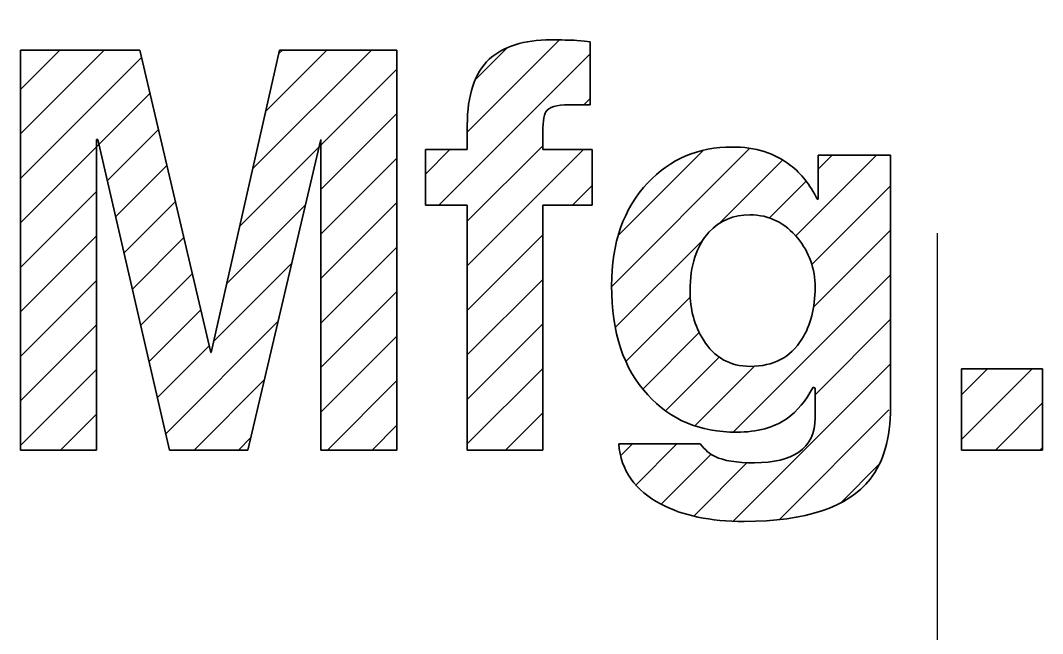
# Model space of a CAD drawing. Extents: x 7948 to 8542, y -4601 to -4181.
# Drawn here: x 8002.157 to 8006.215, y -4453.445 to -4451.011 of the extents above; entities that cross this region are included whole.
import ezdxf

# ---------------------------------------------------------------- set-up
doc = ezdxf.new("R2010")
doc.units = 0
doc.header["$LTSCALE"] = 7
doc.header["$MEASUREMENT"] = 0
doc.linetypes.add('CENTER2', pattern=[28.575, 19.05, -3.175, 3.175, -3.175])
doc.linetypes.add('CENTERX2', pattern=[20.32, 12.7, -2.54, 2.54, -2.54])
doc.layers.get('0').update_dxf_attribs({"color": 2, "linetype": 'CONTINUOUS'})
doc.layers.add('레이어 1', color=18, linetype='CONTINUOUS')
doc.layers.add('중심선', color=1, linetype='CENTER2')

msp = doc.modelspace()

# ---------------------------------------------------------------- linework, layer by layer
at = {"color": 2}
for p, q in [((8003.93083, -4451.45471), (8004.2976, -4451.08793)), ((8003.96206, -4451.2467), (8004.09064, -4451.11812)), ((8002.15672, -4451.46105), (8002.4895, -4451.12827)), ((8002.15672, -4451.28427), (8002.31272, -4451.12827)), ((8002.15672, -4451.63782), (8002.63749, -4451.15706)), ((8003.07941, -4451.59902), (8003.55016, -4451.12827)), ((8003.13102, -4451.37063), (8003.37338, -4451.12827)), ((8003.18263, -4451.14225), (8003.19661, -4451.12827)), ((8003.81823, -4451.74409), (8004.41903, -4451.14329)), ((8003.34641, -4451.5088), (8003.6517, -4451.2035)), ((8002.46383, -4451.50749), (8002.67106, -4451.30027)), ((8004.39407, -4451.34502), (8004.41903, -4451.32006)), ((8003.34987, -4451.68211), (8003.6517, -4451.38028)), ((8002.50215, -4451.64595), (8002.70463, -4451.44347)), ((8002.15672, -4451.8146), (8002.46383, -4451.50749)), ((8003.0278, -4451.8274), (8003.34641, -4451.5088)), ((8003.76472, -4451.62082), (8003.86225, -4451.52328)), ((8003.93083, -4451.80826), (8004.23063, -4451.50845)), ((8003.93083, -4451.98504), (8004.39258, -4451.52328)), ((8004.50369, -4452.06788), (8005.0532, -4451.51837)), ((8004.52981, -4451.86499), (8004.86906, -4451.52574)), ((8003.34987, -4451.85889), (8003.6517, -4451.55706)), ((8004.93131, -4451.81703), (8005.18372, -4451.56463)), ((8005.23536, -4451.86654), (8005.55634, -4451.54557)), ((8005.3241, -4451.60103), (8005.37956, -4451.54557)), ((8002.53519, -4451.78969), (8002.73819, -4451.58668)), ((8004.34856, -4451.74409), (8004.42713, -4451.66551)), ((8005.13049, -4451.79463), (8005.27631, -4451.64881)), ((8005.29917, -4451.97951), (8005.61175, -4451.66693)), ((8002.15672, -4451.99138), (8002.45855, -4451.68954)), ((8002.56823, -4451.93342), (8002.77176, -4451.72989)), ((8002.9762, -4452.05579), (8003.2887, -4451.74328)), ((8003.34987, -4452.03567), (8003.6517, -4451.73383)), ((8005.30585, -4452.1496), (8005.61175, -4451.8437)), ((8002.15672, -4452.16815), (8002.45855, -4451.86632)), ((8002.60127, -4452.07716), (8002.80533, -4451.8731)), ((8003.93083, -4452.16181), (8004.23063, -4451.86201)), ((8004.51851, -4452.22984), (8004.86723, -4451.88112)), ((8003.34987, -4452.21244), (8003.6517, -4451.91061)), ((8002.92459, -4452.28417), (8003.23445, -4451.97431)), ((8002.15672, -4452.34493), (8002.45855, -4452.0431)), ((8002.63431, -4452.22089), (8002.8389, -4452.01631)), ((8003.93083, -4452.33859), (8004.23063, -4452.03878)), ((8004.98684, -4452.64539), (8005.61175, -4452.02048)), ((8003.34987, -4452.38922), (8003.6517, -4452.08739)), ((8004.56039, -4452.36474), (8004.8163, -4452.10883)), ((8002.66736, -4452.36462), (8002.87247, -4452.15952)), ((8002.73344, -4452.65209), (8003.1802, -4452.20533)), ((8003.93083, -4452.51537), (8004.23063, -4452.21556)), ((8005.31194, -4452.49706), (8005.61175, -4452.19726)), ((8002.15672, -4452.52171), (8002.45855, -4452.21987)), ((8004.62745, -4452.47445), (8004.85198, -4452.24992)), ((8003.34987, -4452.566), (8003.6517, -4452.26416)), ((8002.7004, -4452.50836), (8002.90603, -4452.30272)), ((8004.71773, -4452.56095), (8004.93108, -4452.3476)), ((8004.98659, -4452.99919), (8005.61175, -4452.37403)), ((8002.15672, -4452.69848), (8002.45855, -4452.39665)), ((8003.93083, -4452.69214), (8004.23063, -4452.39234)), ((8004.83481, -4452.62065), (8005.07166, -4452.38379)), ((8005.89299, -4452.67453), (8006.17318, -4452.39434)), ((8005.89299, -4452.49775), (8005.9964, -4452.39434)), ((8002.84588, -4452.71643), (8003.12596, -4452.43636)), ((8003.37621, -4452.71643), (8003.6517, -4452.44094)), ((8006.02786, -4452.71643), (8006.21508, -4452.52922)), ((8002.31555, -4452.71643), (8002.45855, -4452.57343)), ((8004.08332, -4452.71643), (8004.23063, -4452.56911)), ((8005.16944, -4452.99312), (8005.6052, -4452.55736)), ((8003.55299, -4452.71643), (8003.6517, -4452.61772)), ((8003.02266, -4452.71643), (8003.07171, -4452.66738)), ((8004.53962, -4452.73906), (8004.58656, -4452.69212)), ((8004.59989, -4452.85557), (8004.76333, -4452.69212)), ((8004.70076, -4452.93147), (8004.89871, -4452.73352)), ((8006.20464, -4452.71643), (8006.21508, -4452.70599)), ((8004.82989, -4452.97912), (8005.04241, -4452.76659)), ((8005.41219, -4452.92715), (8005.56825, -4452.77109))]:
    msp.add_line(p, q, dxfattribs=at)
at = {"layer": '레이어 1', "color": 2, "lineweight": 35}
for p, q in [((8004.41903, -4451.09586), (8004.41903, -4451.34502)), ((8002.15672, -4451.12827), (8002.63074, -4451.12827)), ((8002.15672, -4452.71643), (8002.15672, -4451.12827)), ((8002.63074, -4451.12827), (8002.91231, -4452.32952)), ((8002.91434, -4452.32952), (8003.18579, -4451.12827)), ((8003.18579, -4451.12827), (8003.6517, -4451.12827)), ((8003.6517, -4451.12827), (8003.6517, -4452.71643)), ((8004.41903, -4451.34502), (8004.33395, -4451.34502)), ((8003.93083, -4451.52328), (8003.93083, -4451.42605)), ((8002.45855, -4451.48277), (8002.45855, -4452.71643)), ((8002.46463, -4451.48277), (8002.45855, -4451.48277)), ((8002.74823, -4452.71643), (8002.46463, -4451.48277)), ((8003.34987, -4451.48277), (8003.06019, -4452.71643)), ((8003.34987, -4452.71643), (8003.34987, -4451.48277)), ((8004.23063, -4451.47467), (8004.23063, -4451.52328)), ((8003.76472, -4451.52328), (8003.93083, -4451.52328)), ((8003.76472, -4451.74409), (8003.76472, -4451.52328)), ((8004.23063, -4451.52328), (8004.42713, -4451.52328)), ((8004.42713, -4451.52328), (8004.42713, -4451.74409)), ((8005.3241, -4451.54557), (8005.61175, -4451.54557)), ((8005.3241, -4451.71978), (8005.3241, -4451.54557)), ((8005.61175, -4451.54557), (8005.61175, -4452.5483)), ((8005.32005, -4451.71978), (8005.3241, -4451.71978)), ((8003.93083, -4451.74409), (8003.76472, -4451.74409)), ((8003.93083, -4452.71643), (8003.93083, -4451.74409)), ((8004.23063, -4451.74409), (8004.23063, -4452.71643)), ((8004.42713, -4451.74409), (8004.23063, -4451.74409)), ((8002.91231, -4452.32952), (8002.91434, -4452.32952)), ((8005.89299, -4452.39434), (8006.21508, -4452.39434)), ((8005.89299, -4452.71643), (8005.89299, -4452.39434)), ((8006.21508, -4452.39434), (8006.21508, -4452.71643)), ((8005.31194, -4452.47132), (8005.30384, -4452.46727)), ((8005.31194, -4452.58881), (8005.31194, -4452.47132)), ((8004.53204, -4452.69212), (8004.85616, -4452.69212)), ((8002.45855, -4452.71643), (8002.15672, -4452.71643)), ((8003.06019, -4452.71643), (8002.74823, -4452.71643)), ((8003.6517, -4452.71643), (8003.34987, -4452.71643)), ((8004.23063, -4452.71643), (8003.93083, -4452.71643)), ((8006.21508, -4452.71643), (8005.89299, -4452.71643))]:
    msp.add_line(p, q, dxfattribs=at)
for points, knots in [([(8004.01793, -4451.16473), (8004.0733, -4451.11341), (8004.15501, -4451.08775), (8004.26305, -4451.08775), (8004.30356, -4451.08775), (8004.338, -4451.08843), (8004.36636, -4451.08978)], [26, 26, 26, 26, 27, 27, 27, 28, 28, 28, 28]), ([(8004.64751, -4451.65495), (8004.73799, -4451.56042), (8004.84941, -4451.51315), (8004.98175, -4451.51315), (8005.07494, -4451.51315), (8005.15259, -4451.53746), (8005.21471, -4451.58608)], [40, 40, 40, 40, 41, 41, 41, 42, 42, 42, 42]), ([(8004.64751, -4452.49765), (8004.55163, -4452.39367), (8004.50368, -4452.24916), (8004.50368, -4452.06415), (8004.50368, -4451.89399), (8004.55163, -4451.75759), (8004.64751, -4451.65495)], [38, 38, 38, 38, 39, 39, 39, 40, 40, 40, 40]), ([(8005.24307, -4451.87576), (8005.1931, -4451.81364), (8005.12963, -4451.78257), (8005.05265, -4451.78257), (8004.98783, -4451.78257), (8004.93381, -4451.80553), (8004.8906, -4451.85145)], [12, 12, 12, 12, 13, 13, 13, 14, 14, 14, 14]), ([(8004.8906, -4451.85145), (8004.84063, -4451.90547), (8004.81564, -4451.98312), (8004.81564, -4452.08441), (8004.81564, -4452.15868), (8004.8332, -4452.22351), (8004.86831, -4452.27887)], [14, 14, 14, 14, 15, 15, 15, 16, 16, 16, 16]), ([(8005.25928, -4452.27685), (8005.29439, -4452.22148), (8005.31194, -4452.15261), (8005.31194, -4452.07023), (8005.31194, -4451.99595), (8005.28899, -4451.93113), (8005.24307, -4451.87576)], [10, 10, 10, 10, 11, 11, 11, 12, 12, 12, 12]), ([(8004.86831, -4452.27887), (8004.91153, -4452.3491), (8004.97365, -4452.38421), (8005.05468, -4452.38421), (8005.14651, -4452.38421), (8005.21471, -4452.34842), (8005.25928, -4452.27685)], [8, 8, 8, 8, 9, 9, 9, 10, 10, 10, 10]), ([(8005.20053, -4452.59084), (8005.14921, -4452.6273), (8005.08236, -4452.64553), (8004.99998, -4452.64553), (8004.85413, -4452.64553), (8004.73664, -4452.59624), (8004.64751, -4452.49765)], [36, 36, 36, 36, 37, 37, 37, 38, 38, 38, 38]), ([(8004.9149, -4452.74276), (8004.94867, -4452.75897), (8005.00066, -4452.76707), (8005.07088, -4452.76707), (8005.14786, -4452.76707), (8005.20661, -4452.75289), (8005.24712, -4452.72453)], [30, 30, 30, 30, 31, 31, 31, 32, 32, 32, 32]), ([(8005.53072, -4452.8319), (8005.44159, -4452.94398), (8005.27481, -4453.00003), (8005.03037, -4453.00003), (8004.89532, -4453.00003), (8004.78526, -4452.97707), (8004.70018, -4452.93116)], [25, 25, 25, 25, 26, 26, 26, 27, 27, 27, 27])]:
    msp.add_open_spline(points, degree=3, knots=knots, dxfattribs=at)
for points in [[(8004.36636, -4451.08978), (8004.38796, -4451.09113), (8004.40552, -4451.09316), (8004.41903, -4451.09586)], [(8003.93083, -4451.42605), (8003.93083, -4451.30721), (8003.95986, -4451.2201), (8004.01793, -4451.16473)], [(8004.33395, -4451.34502), (8004.28533, -4451.34502), (8004.25494, -4451.35447), (8004.24279, -4451.37338)], [(8004.24279, -4451.37338), (8004.23469, -4451.38688), (8004.23063, -4451.42065), (8004.23063, -4451.47467)], [(8005.21471, -4451.58608), (8005.25657, -4451.61849), (8005.29169, -4451.66306), (8005.32005, -4451.71978)], [(8005.30384, -4452.46727), (8005.27548, -4452.52129), (8005.24104, -4452.56248), (8005.20053, -4452.59084)], [(8005.61175, -4452.5483), (8005.6104, -4452.67119), (8005.58339, -4452.76572), (8005.53072, -4452.8319)], [(8005.24712, -4452.72453), (8005.29034, -4452.69482), (8005.31194, -4452.64958), (8005.31194, -4452.58881)], [(8004.70018, -4452.93116), (8004.59754, -4452.87849), (8004.5415, -4452.79881), (8004.53204, -4452.69212)], [(8004.85616, -4452.69212), (8004.87507, -4452.71643), (8004.89465, -4452.73331), (8004.9149, -4452.74276)]]:
    msp.add_open_spline(points, degree=3, dxfattribs=at)
at = {"layer": '중심선', "color": 1, "linetype": 'CENTERX2', "ltscale": 0.1}
msp.add_line((8005.79691, -4426.96332), (8005.79698, -4473.99352), dxfattribs=at)

doc.saveas('drawing.dxf')
